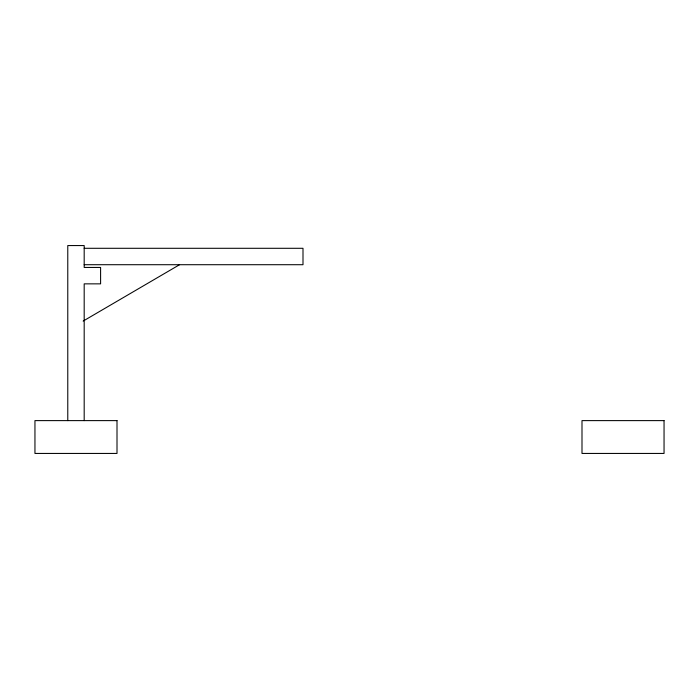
<?xml version="1.0" encoding="UTF-8"?>
<svg xmlns="http://www.w3.org/2000/svg" width="699" height="699" viewBox="0 0 699 699"><rect width="100%" height="100%" fill="white"/><g stroke="black" fill="none" stroke-linecap="round" stroke-linejoin="round"><path stroke-width="1.05" d="M83.155 321.077L179.556 264.711M84.186 248.294L302.999 248.294L302.999 264.711L84.186 264.711M84.186 420.615L84.186 283.855L100.595 283.855L100.595 267.446L84.186 267.446L84.186 245.559L67.777 245.559L67.777 420.615M117.004 420.615L34.95 420.615L34.95 453.441L117.004 453.441L117.004 420.615M664.05 420.615L581.996 420.615L581.996 453.441L664.05 453.441L664.05 420.615"/></g></svg>
